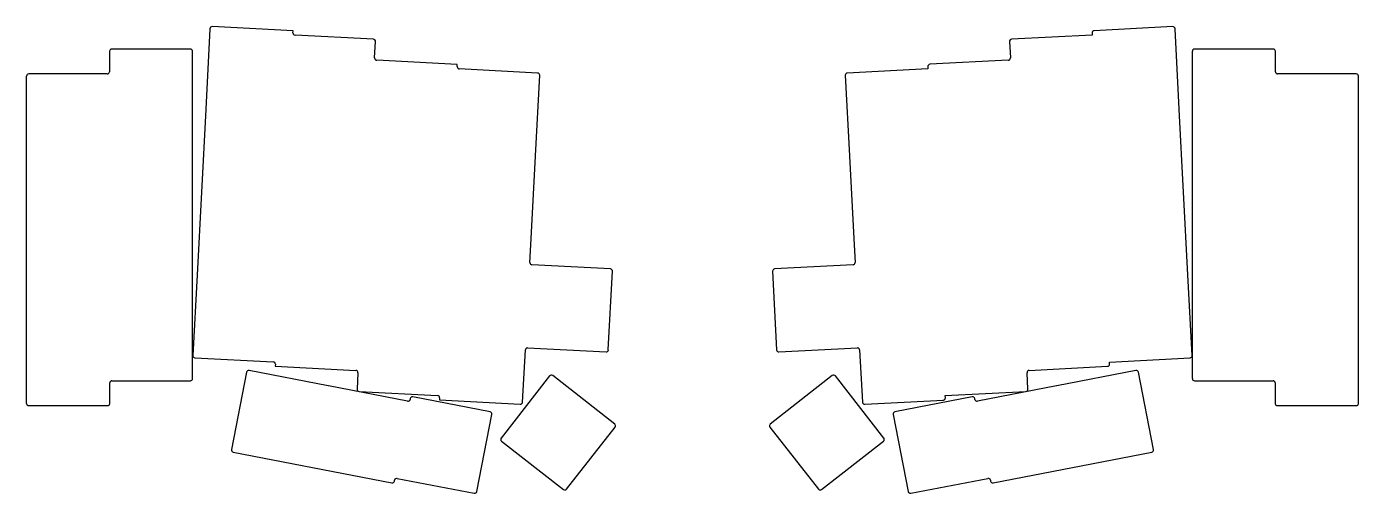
# Model space of a CAD drawing. Header units: millimetres. Extents: x -10 to 296, y -30 to 77.
import ezdxf

# ---------------------------------------------------------------- set-up
doc = ezdxf.new("R2010")
doc.units = ezdxf.units.MM

msp = doc.modelspace()

# ---------------------------------------------------------------- linework, layer by layer
for p, q in [((32.49, 76.91), (31.53, 58.44)), ((51.54, 76.41), (33.02, 77.38)), ((51.52, 75.96), (51.54, 76.41)), ((253.19, 77.38), (235.16, 76.44)), ((254.68, 58.44), (253.71, 76.91)), ((69.97, 74.49), (51.99, 75.44)), ((70.24, 70.21), (70.44, 73.97)), ((215.77, 73.97), (215.96, 70.21)), ((234.71, 75.46), (216.24, 74.49)), ((234.69, 75.91), (234.71, 75.46)), ((9.47, 71.74), (9.47, 67.03)), ((28.02, 72.24), (9.97, 72.24)), ((28.52, -3.31), (28.52, 71.74)), ((257.68, -3.31), (257.68, 71.74)), ((276.23, 72.24), (258.18, 72.24)), ((276.73, 67.03), (276.73, 71.74)), ((89.19, 68.72), (70.72, 69.69)), ((89.17, 68.22), (89.19, 68.72)), ((107.61, 66.75), (89.64, 67.69)), ((197.07, 67.72), (178.59, 66.75)), ((197.04, 68.22), (197.07, 67.72)), ((215.49, 69.69), (197.51, 68.74)), ((-9.53, -9.03), (-9.53, 66.03)), ((8.97, 66.53), (-9.03, 66.53)), ((107.12, 47.75), (108.09, 66.22)), ((178.12, 66.22), (179.09, 47.75)), ((295.23, 66.53), (277.23, 66.53)), ((295.73, -9.03), (295.73, 66.03)), ((31.52, 58.39), (30.53, 39.46)), ((31.53, 58.44), (31.52, 58.39)), ((254.68, 58.39), (254.68, 58.44)), ((255.68, 39.46), (254.68, 58.39)), ((106.13, 28.78), (107.12, 47.7)), ((107.12, 47.7), (107.12, 47.75)), ((179.09, 47.75), (179.09, 47.7)), ((179.09, 47.7), (180.08, 28.78)), ((30.53, 39.41), (29.54, 20.49)), ((30.53, 39.46), (30.53, 39.41)), ((255.68, 39.41), (255.68, 39.46)), ((256.67, 20.49), (255.68, 39.41)), ((105.84, 23.28), (106.12, 28.73)), ((106.12, 28.73), (106.13, 28.78)), ((180.08, 28.78), (180.08, 28.73)), ((180.08, 28.73), (180.37, 23.28)), ((124.29, 21.82), (106.31, 22.76)), ((179.9, 22.76), (161.92, 21.82)), ((29.53, 20.44), (28.57, 1.96)), ((29.54, 20.49), (29.53, 20.44)), ((123.81, 3.27), (124.76, 21.29)), ((161.45, 21.29), (162.39, 3.27)), ((256.67, 20.44), (256.67, 20.49)), ((257.64, 1.96), (256.67, 20.44)), ((104.16, -8.72), (104.79, 3.26)), ((105.31, 3.73), (123.29, 2.79)), ((162.92, 2.79), (180.89, 3.73)), ((181.42, 3.26), (182.05, -8.72)), ((29.04, 1.44), (47.01, 0.5)), ((238.69, 0.47), (257.17, 1.44)), ((238.72, 0.02), (238.69, 0.47)), ((40.87, -1.86), (37.43, -19.58)), ((59.62, -4.99), (41.46, -1.46)), ((47.49, -0.03), (47.46, -0.48)), ((47.46, -0.48), (65.94, -1.45)), ((66.41, -1.98), (66.21, -5.73)), ((110.36, -2.72), (99.24, -16.95)), ((125.28, -13.75), (111.06, -2.64)), ((175.15, -2.64), (160.93, -13.75)), ((186.96, -16.95), (175.85, -2.72)), ((219.99, -5.73), (219.8, -1.98)), ((220.27, -1.45), (238.24, -0.51)), ((244.75, -1.46), (226.59, -4.99)), ((248.78, -19.58), (245.34, -1.86)), ((9.53, -9.03), (9.53, -4.31)), ((10.03, -3.81), (28.02, -3.81)), ((59.67, -5), (59.62, -4.99)), ((77.78, -8.52), (59.67, -5)), ((226.54, -5), (208.43, -8.52)), ((226.59, -4.99), (226.54, -5)), ((258.18, -3.81), (276.18, -3.81)), ((276.68, -4.31), (276.68, -9.03)), ((66.69, -6.26), (84.66, -7.2)), ((78.41, -7.88), (78.36, -8.13)), ((96.72, -10.93), (79, -7.49)), ((85.14, -7.73), (85.11, -8.22)), ((85.11, -8.22), (103.63, -9.2)), ((182.57, -9.2), (200.6, -8.25)), ((207.21, -7.49), (189.49, -10.93)), ((201.04, -7.23), (219.52, -6.26)), ((201.07, -7.73), (201.04, -7.23)), ((207.84, -8.13), (207.8, -7.88)), ((-9.03, -9.53), (9.03, -9.53)), ((93.67, -29.24), (97.11, -11.52)), ((189.1, -11.52), (192.54, -29.24)), ((277.18, -9.53), (295.23, -9.53)), ((114.25, -28.67), (125.37, -14.45)), ((160.84, -14.45), (171.95, -28.67)), ((99.33, -17.65), (113.55, -28.76)), ((172.66, -28.76), (186.88, -17.65)), ((37.82, -20.16), (55.98, -23.69)), ((212.02, -27.23), (248.39, -20.16)), ((55.98, -23.69), (56.03, -23.7)), ((56.03, -23.7), (74.19, -27.23)), ((74.78, -26.84), (74.82, -26.59)), ((75.41, -26.2), (93.08, -29.63)), ((193.13, -29.63), (210.8, -26.2)), ((211.38, -26.59), (211.43, -26.84))]:
    msp.add_line(p, q)
for centre, start, end in [((32.99, 76.88), 87, 177), ((235.19, 75.94), 93, 183), ((253.21, 76.88), 3, 93), ((52.02, 75.93), 177, 267), ((69.94, 73.99), 357, 87), ((216.26, 73.99), 93, 183), ((9.97, 71.74), 90, 180), ((28.02, 71.74), 0, 90), ((70.74, 70.18), 177, 267), ((215.46, 70.18), 273, 3), ((258.18, 71.74), 90, 180), ((276.23, 71.74), 0, 90), ((89.67, 68.19), 177, 267), ((197.54, 68.24), 93, 183), ((-9.03, 66.03), 90, 180), ((8.97, 67.03), 270, 0), ((107.59, 66.25), 357, 87), ((178.62, 66.25), 93, 183), ((277.23, 67.03), 180, 270), ((295.23, 66.03), 0, 90), ((106.34, 23.26), 177, 267), ((124.26, 21.32), 357, 87), ((161.95, 21.32), 93, 183), ((179.87, 23.26), 273, 3), ((105.29, 3.23), 87, 177), ((123.32, 3.29), 267, 357), ((162.89, 3.29), 183, 273), ((180.92, 3.23), 3, 93), ((29.07, 1.94), 177, 267), ((46.99, 0), 357, 87), ((238.22, -0.01), 273, 3), ((257.14, 1.94), 273, 3), ((41.36, -1.96), 79, 169), ((65.91, -1.95), 357, 87), ((110.75, -3.03), 52, 142), ((175.46, -3.03), 38, 128), ((220.3, -1.95), 93, 183), ((244.85, -1.96), 11, 101), ((10.03, -4.31), 90, 180), ((28.02, -3.31), 270, 0), ((66.71, -5.76), 177, 267), ((219.49, -5.76), 273, 3), ((258.18, -3.31), 180, 270), ((276.18, -4.31), 0, 90), ((-9.03, -9.03), 180, 270), ((9.03, -9.03), 270, 0), ((77.87, -8.03), 259, 349), ((78.9, -7.98), 79, 169), ((84.64, -7.7), 357, 87), ((103.66, -8.7), 267, 357), ((182.55, -8.7), 183, 273), ((200.57, -7.75), 273, 3), ((207.31, -7.98), 11, 101), ((208.33, -8.03), 191, 281), ((277.18, -9.03), 180, 270), ((295.23, -9.03), 270, 0), ((96.62, -11.42), 349, 79), ((189.59, -11.42), 101, 191), ((124.97, -14.14), 322, 52), ((161.23, -14.14), 128, 218), ((99.64, -17.25), 142, 232), ((186.57, -17.25), 308, 38), ((37.92, -19.67), 169, 259), ((248.29, -19.67), 281, 11), ((74.29, -26.74), 259, 349), ((75.32, -26.69), 79, 169), ((210.89, -26.69), 11, 101), ((211.92, -26.74), 191, 281), ((93.18, -29.14), 259, 349), ((113.86, -28.37), 232, 322), ((172.35, -28.37), 218, 308), ((193.03, -29.14), 191, 281)]:
    msp.add_arc(centre, 0.5, start, end)

doc.saveas('drawing.dxf')
